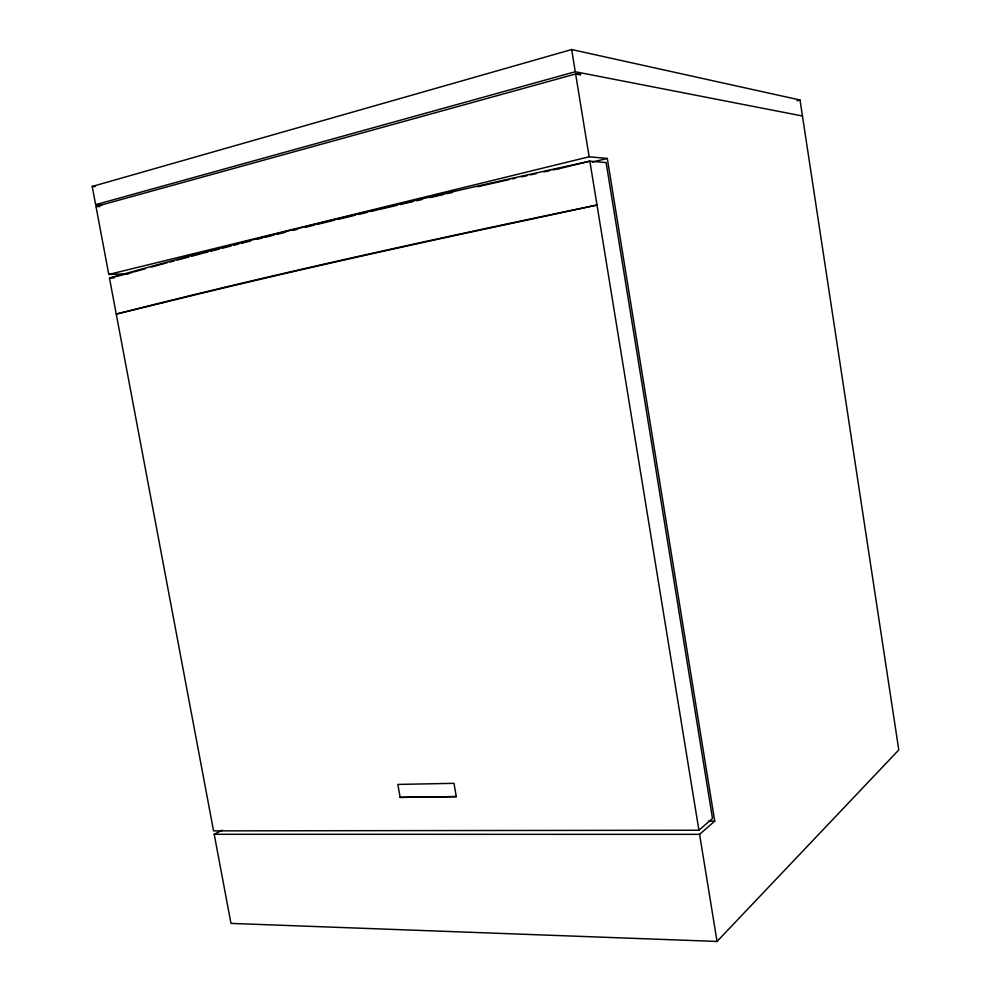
<?xml version="1.0" encoding="UTF-8"?>
<svg xmlns="http://www.w3.org/2000/svg" width="991" height="991" viewBox="0 0 991 991"><rect width="100%" height="100%" fill="white"/><g stroke="black" fill="none" stroke-linecap="round" stroke-linejoin="round"><path stroke-width="1.49" d="M222.257 830.161L214.205 834.286L230.977 923.401L717.038 941.45L898.787 749.952L800.022 100.004L571.658 49.55L92.213 186.457L95.644 204.666L102.16 204.803M214.205 834.286L699.584 834.348L714.722 821.13L607.297 158.449L589.137 156.776L108.787 274.445L95.991 206.487L580.243 72.715L580.602 74.92L575.635 73.966L589.137 156.776M698.915 830.235L712.504 818.467L606.12 162.586L589.856 161.174A1161.378 77.496 -10.7 0 0 109.468 278.062L213.561 830.879L698.915 830.235L589.856 161.174L558.329 168.842M456.281 796.591L454.014 783.324L397.849 784.426L400.153 797.383L456.281 796.591L400.153 797.383M95.644 204.666L575.275 71.748L802.45 115.997M133.735 271.955L145.504 268.697M151.375 267.062L155.785 265.836A1157.414 77.162 -10.7 0 1 166.996 262.801M797.012 100.748L800.022 100.004M131.976 272.587L109.468 278.062L114.089 277.889M592.284 162.09L607.297 158.449M521.377 176.869L527.385 175.556M530.383 174.887L536.379 173.574M543.873 171.914L549.881 170.588M552.879 169.932L558.874 168.606M108.787 274.445L128.359 273.789M708.54 821.167L714.722 821.13M95.991 206.487L99.893 206.562M92.213 186.457L95.309 186.568M571.658 49.55L575.275 71.748M699.584 834.348L717.038 941.45M169.845 262.045A1157.414 77.162 -10.7 0 1 174.156 260.881M177.042 260.113A1157.414 77.162 -10.7 0 1 188.786 256.991M191.759 256.211A1157.414 77.162 -10.7 0 1 202.313 253.423M203.849 253.027A1157.414 77.162 -10.7 0 1 208.06 251.925M210.897 251.181A1157.414 77.162 -10.7 0 1 219.482 248.952M222.368 248.208A1157.414 77.162 -10.7 0 1 231.138 245.954M234.087 245.198A1157.414 77.162 -10.7 0 1 238.534 244.059M241.531 243.291A1157.414 77.162 -10.7 0 1 250.574 240.986M256.681 239.438A1157.414 77.162 -10.7 0 1 262.38 238.001M265.241 237.283A1157.414 77.162 -10.7 0 1 273.912 235.115M276.823 234.384A1157.414 77.162 -10.7 0 1 285.656 232.179M293.088 230.333A1157.414 77.162 -10.7 0 1 297.597 229.231M305.154 227.36A1157.414 77.162 -10.7 0 1 314.333 225.118M317.207 224.412A1157.414 77.162 -10.7 0 1 334.611 220.175M337.559 219.469A1157.414 77.162 -10.7 0 1 355.422 215.171M358.445 214.452A1157.414 77.162 -10.7 0 1 367.55 212.272M370.609 211.541A1157.414 77.162 -10.7 0 1 376.753 210.092M378.19 209.745A1157.414 77.162 -10.7 0 1 397.131 205.286M400.079 204.592A1157.414 77.162 -10.7 0 1 413.458 201.458M416.455 200.764A1157.414 77.162 -10.7 0 1 422.476 199.364M430.057 197.605A1157.414 77.162 -10.7 0 1 443.832 194.422M446.73 193.753A1157.414 77.162 -10.7 0 1 452.54 192.427M477.575 186.717A1157.414 77.162 -10.7 0 1 509.263 179.569M512.31 178.888A1157.414 77.162 -10.7 0 1 515.382 178.194M162.66 302.837L116.244 314.11A1159.396 60.426 -10.5 0 1 597.003 205.038L522.542 221.08A1155.444 60.166 -10.5 0 0 162.66 302.837"/></g></svg>
